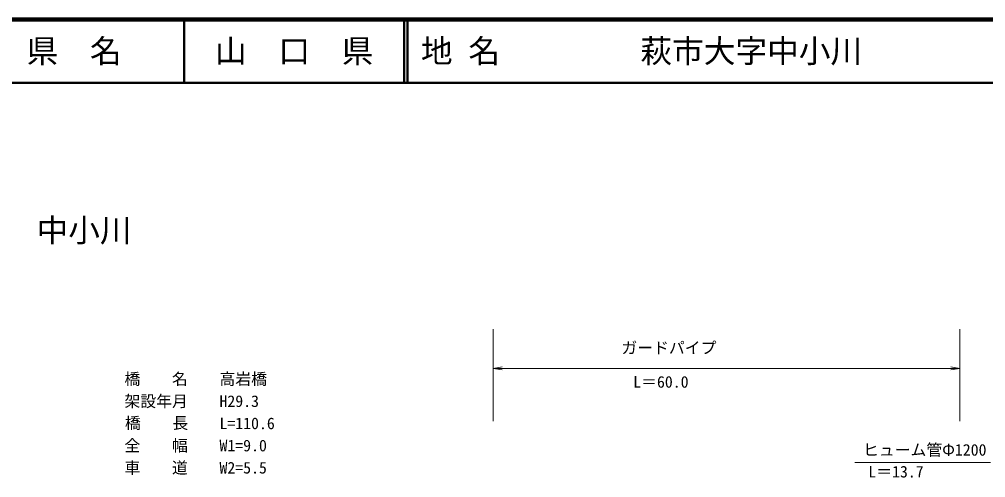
# Model space of a CAD drawing. Units: millimetres, scale not verified. Extents: x 40000 to 680000, y 20000 to 380000.
# Drawn here: x 306986 to 459527, y 307695 to 380000 of the extents above; entities that cross this region are included whole.
import ezdxf
from ezdxf.enums import TextEntityAlignment as Align

# ---------------------------------------------------------------- set-up
doc = ezdxf.new("R2010")
doc.units = ezdxf.units.MM
doc.header["$LTSCALE"] = 1000
doc.layers.add('M-BGD-RSTR', color=1, linetype='Continuous')
for name, color, linetype, lineweight in [('M-STR-HTXT', 7, 'Continuous', 13), ('M-STR-STR3', 7, 'Continuous', 13), ('M-TTL', 7, 'Continuous', 13), ('M-TTL-LINE', 7, 'Continuous', 50), ('M-TTL-TXT', 3, 'Continuous', 13)]:
    doc.layers.add(name, color=color, linetype=linetype, lineweight=lineweight)
doc.styles.add('ＭＳ ゴシック', font='')
doc.styles.get('ＭＳ ゴシック').set_extended_font_data('MS Gothic')

# ---------------------------------------------------------------- blocks, each defined once
blk = doc.blocks.new('open_arrow')
at = {"color": 0, "linetype": 'Continuous', "lineweight": -2}
blk.add_lwpolyline([(7.5, 1.25), (0, 0), (7.5, -1.25)], dxfattribs=at)

msp = doc.modelspace()

# ---------------------------------------------------------------- linework, layer by layer
at = {"layer": 'M-STR-STR3'}
for p, q in [((381779, 316605), (381779, 331096)), ((455439, 316605), (455439, 331096)), ((381779, 324942), (455460, 324942)), ((438894, 310098), (460288, 310098))]:
    msp.add_line(p, q, dxfattribs=at)
at = {"layer": 'M-TTL', "color": 2, "lineweight": 140}
msp.add_line((680000, 380000), (40000, 380000), dxfattribs=at)
at = {"layer": 'M-TTL-LINE'}
for p, q in [((333000, 380000), (333000, 370000)), ((367750, 380000), (367750, 370000)), ((368250, 380000), (368250, 370000)), ((40000, 370000), (680000, 370000))]:
    msp.add_line(p, q, dxfattribs=at)

# ---------------------------------------------------------------- block references
at = {"layer": 'M-STR-STR3', "xscale": 193, "yscale": 193}
msp.add_blockref('open_arrow', (381779, 324942), dxfattribs=at)
at = {"layer": 'M-STR-STR3', "xscale": 193, "yscale": 193, "rotation": 180}
msp.add_blockref('open_arrow', (455460, 324942), dxfattribs=at)

# ---------------------------------------------------------------- texts
at = {"layer": 'M-BGD-RSTR', "style": 'ＭＳ ゴシック'}
for s, p in [('橋\u3000\u3000名', (323580, 321796)), ('高岩橋', (338580, 321796)), ('架設年月', (323580, 318296)), ('H29.3', (338580, 318296)), ('橋\u3000  長', (323648, 314848)), ('L=110.6', (338580, 314796)), ('全\u3000\u3000幅', (323580, 311296)), ('W1=9.0', (338580, 311296)), ('車\u3000\u3000道', (323580, 307796)), ('W2=5.5', (338580, 307796))]:
    msp.add_text(s, height=1833, dxfattribs=at).set_placement(p, align=Align.BOTTOM_LEFT)
at = {"layer": 'M-STR-HTXT', "style": 'ＭＳ ゴシック'}
msp.add_text('中小川', height=3666, dxfattribs=at).set_placement((309705, 343801), align=Align.BOTTOM_LEFT)
at = {"layer": 'M-STR-STR3', "style": 'ＭＳ ゴシック'}
for s, p in [('ガードパイプ', (402027, 329099)), ('L＝60.0', (403891, 323724)), ('ヒューム管Φ1200', (440162, 312998)), ('L＝13.7', (441001, 309558))]:
    msp.add_text(s, height=1833, dxfattribs=at).set_placement(p, align=Align.TOP_LEFT)
at = {"layer": 'M-TTL-TXT', "color": 7, "style": 'ＭＳ ゴシック'}
for s, p in [('県\u3000名', (315625, 375000)), ('山\u3000口\u3000県', (350375, 375000))]:
    msp.add_text(s, height=3666, dxfattribs=at).set_placement(p, align=Align.MIDDLE_CENTER)
for s, p in [('地 名', (370380, 375000)), ('萩市大字中小川', (405024, 375000))]:
    msp.add_text(s, height=3666, dxfattribs=at).set_placement(p, align=Align.MIDDLE_LEFT)

doc.saveas('drawing.dxf')
